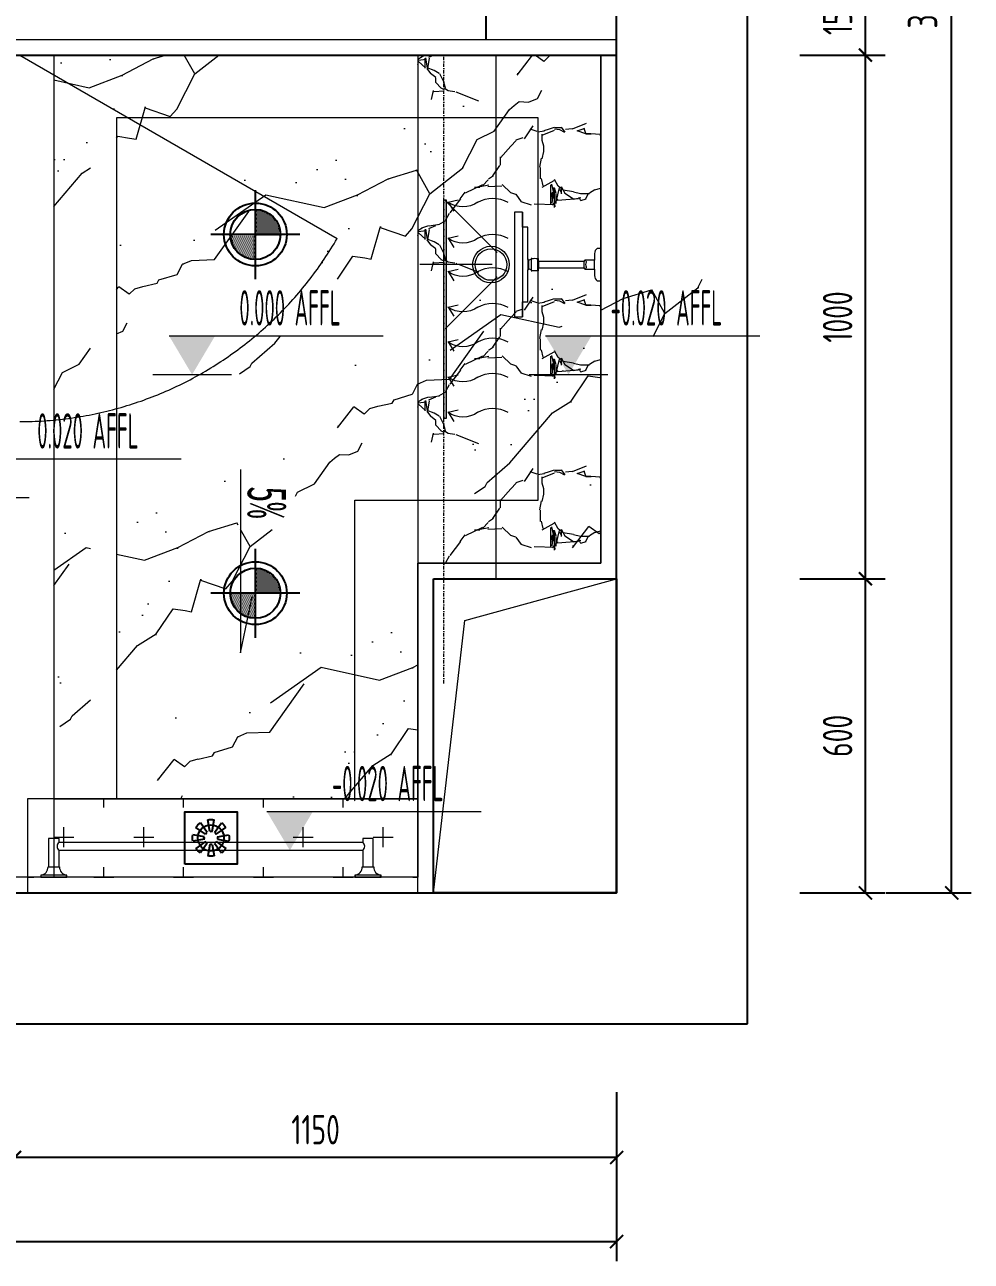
# Model space of a CAD drawing. Header units: millimetres. Extents: x 3162 to 221128, y -144913 to 11496.
# Drawn here: x 20366 to 22174, y -72064 to -69702 of the extents above; entities that cross this region are included whole.
import ezdxf
from ezdxf.enums import TextEntityAlignment as Align

# ---------------------------------------------------------------- set-up
doc = ezdxf.new("R2010")
doc.units = ezdxf.units.MM
doc.header["$LTSCALE"] = 10
doc.linetypes.add('DASHDOT2', pattern=[12.7, 6.35, -3.175, 0, -3.175])
doc.linetypes.add('HIDDEN', pattern=[9.525, 6.35, -3.175])
doc.layers.get('Defpoints').update_dxf_attribs({"color": 250})
for name, color, linetype, lineweight in [('FC-Material【地坪分割线】', 138, 'Continuous', 0), ('FF-Complete【墙体完成线】', 6, 'Continuous', 0), ('FF-FIXT【洁具】', 31, 'Continuous', 0), ('Fine【细线】', 250, 'Continuous', 0), ('RC-dimensions', 44, 'Continuous', 0), ('RC-Lamplight【灯带】', 205, 'DASHDOT2', 0), ('RC-Lamps【天花灯具】', 2, 'Continuous', 0), ('RC-Modelling【天花造型】', 30, 'Continuous', 0)]:
    doc.layers.add(name, color=color, linetype=linetype, lineweight=lineweight)
for name, color, linetype in [('SYMBOL【符号】', 136, 'Continuous'), ('T★★05-天花灯具', 4, 'Continuous'), ('WALL_NEW【新建墙体】', 4, 'Continuous'), ('WALL【墙体】', 7, 'Continuous'), ('图层5', 251, 'Continuous'), ('屋面', 4, 'Continuous')]:
    doc.layers.add(name, color=color, linetype=linetype)
doc.styles.add('尺寸标注', font='ARCHS.SHX', dxfattribs={"width": 0.8})
doc.styles.add('文字', font='')
doc.styles.add('标高', font='ARCHS.SHX', dxfattribs={"width": 0.5})
doc.styles.get('文字').set_extended_font_data('SimSun')
doc.dimstyles.new('海龙1：25', dxfattribs={"dimscale": 25, "dimtxt": 2.25, "dimasz": 1, "dimexe": 1.5, "dimexo": 1, "dimgap": 1, "dimtad": 1, "dimdec": 0, "dimrnd": 5, "dimdsep": 46, "dimtxsty": '尺寸标注', "dimblk": 'ARCHTICK', "dimblk1": 'ARCHTICK', "dimblk2": 'ARCHTICK', "dimcen": 1, "dimclrd": 44, "dimclre": 44, "dimclrt": 2, "dimadec": 0, "dimazin": 0, "dimtfac": 1, "dimtdec": 0, "dimtix": 1, "dimtmove": 2, "dimatfit": 3, "dimldrblk": 'hl_arrow2', "dimfxl": 5, "dimfxlon": 1, "dimarcsym": 0})

# ---------------------------------------------------------------- blocks, each defined once
blk = doc.blocks.new('_ArchTick')
at = {"color": 2, "linetype": 'ByBlock', "const_width": 0.15}
blk.add_lwpolyline([(-0.5, -0.5), (0.5, 0.5)], dxfattribs=at)
blk = doc.blocks.new('*D998')
at = {"layer": 'Defpoints', "color": 0, "transparency": 16777216}
for p in [(15246.2, -71726.6), (21496.2, -71740.9), (21496.2, -72026.6)]:
    blk.add_point(p, dxfattribs=at)
at = {"layer": 'RC-dimensions', "color": 44, "lineweight": -2, "transparency": 16777216}
for p, q in [((15246.2, -71901.6), (15246.2, -72064.1)), ((21496.2, -71901.6), (21496.2, -72064.1)), ((15246.2, -72026.6), (21496.2, -72026.6))]:
    blk.add_line(p, q, dxfattribs=at)
at = {"layer": 'RC-dimensions', "color": 44, "lineweight": -2, "transparency": 16777216, "xscale": 25, "yscale": 25, "zscale": 25, "rotation": 180}
blk.add_blockref('_ArchTick', (15246.2, -72026.6), dxfattribs=at)
at = {"layer": 'RC-dimensions', "color": 44, "lineweight": -2, "transparency": 16777216, "xscale": 25, "yscale": 25, "zscale": 25}
blk.add_blockref('_ArchTick', (21496.2, -72026.6), dxfattribs=at)
at = {"layer": 'RC-dimensions', "color": 2, "transparency": 16777216, "insert": (18371.2, -71972.3), "char_height": 56.25, "attachment_point": 5, "style": '尺寸标注'}
blk.add_mtext('6250', dxfattribs=at)
blk = doc.blocks.new('hl_arrow2')
at = {"color": 2}
blk.add_line((-0.221, 0), (-1, 0), dxfattribs=at)
blk.add_lwpolyline([(-0.221, 0), (-0.861, -0.689), (-0.654, -0.862), (0, 0), (-0.654, 0.862), (-0.861, 0.689)], close=True, dxfattribs=at)
for points in [[(-0.861, 0.689), (-0.654, 0.862), (-0.221, 0), (0, 0)], [(-0.861, -0.689), (-0.654, -0.862), (-0.221, 0), (0, 0)]]:
    blk.add_solid(points, dxfattribs=at)
blk = doc.blocks.new('*D999')
at = {"layer": 'Defpoints', "color": 0, "transparency": 16777216}
for p in [(21671.4, -70760.6), (21971.4, -70760.6), (21671.4, -71360.6)]:
    blk.add_point(p, dxfattribs=at)
at = {"layer": 'RC-dimensions', "color": 44, "lineweight": -2, "transparency": 16777216}
for p, q in [((21846.4, -70760.6), (22008.9, -70760.6)), ((21971.4, -71360.6), (21971.4, -70760.6)), ((21846.4, -71360.6), (22008.9, -71360.6))]:
    blk.add_line(p, q, dxfattribs=at)
at = {"layer": 'RC-dimensions', "color": 44, "lineweight": -2, "transparency": 16777216, "xscale": 25, "yscale": 25, "zscale": 25}
for p, rotation in [((21971.4, -70760.6), 90), ((21971.4, -71360.6), 270)]:
    blk.add_blockref('_ArchTick', p, dxfattribs=dict(at, rotation=rotation))
at = {"layer": 'RC-dimensions', "color": 2, "transparency": 16777216, "insert": (21918.2, -71060.6), "char_height": 56.25, "attachment_point": 5, "rotation": 90, "style": '尺寸标注'}
blk.add_mtext('600', dxfattribs=at)
blk = doc.blocks.new('*D1000')
at = {"layer": 'Defpoints', "color": 0, "transparency": 16777216}
for p in [(21671.4, -69760.5), (21971.4, -69760.5), (21671.4, -70760.6)]:
    blk.add_point(p, dxfattribs=at)
at = {"layer": 'RC-dimensions', "color": 44, "lineweight": -2, "transparency": 16777216}
for p, q in [((21846.4, -69760.5), (22008.9, -69760.5)), ((21971.4, -70760.6), (21971.4, -69760.5)), ((21846.4, -70760.6), (22008.9, -70760.6))]:
    blk.add_line(p, q, dxfattribs=at)
at = {"layer": 'RC-dimensions', "color": 44, "lineweight": -2, "transparency": 16777216, "xscale": 25, "yscale": 25, "zscale": 25}
for p, rotation in [((21971.4, -69760.5), 90), ((21971.4, -70760.6), 270)]:
    blk.add_blockref('_ArchTick', p, dxfattribs=dict(at, rotation=rotation))
at = {"layer": 'RC-dimensions', "color": 2, "transparency": 16777216, "insert": (21918.2, -70260.6), "char_height": 56.25, "attachment_point": 5, "rotation": 90, "style": '尺寸标注'}
blk.add_mtext('1000', dxfattribs=at)
blk = doc.blocks.new('*D1001')
at = {"layer": 'Defpoints', "color": 0, "transparency": 16777216}
for p in [(21846.4, -68010.6), (22136.1, -68010.6), (21846.4, -71360.6)]:
    blk.add_point(p, dxfattribs=at)
at = {"layer": 'RC-dimensions', "color": 44, "lineweight": -2, "transparency": 16777216}
for p, q in [((22011.1, -68010.6), (22173.6, -68010.6)), ((22136.1, -71360.6), (22136.1, -68010.6)), ((22011.1, -71360.6), (22173.6, -71360.6))]:
    blk.add_line(p, q, dxfattribs=at)
at = {"layer": 'RC-dimensions', "color": 44, "lineweight": -2, "transparency": 16777216, "xscale": 25, "yscale": 25, "zscale": 25}
for p, rotation in [((22136.1, -68010.6), 90), ((22136.1, -71360.6), 270)]:
    blk.add_blockref('_ArchTick', p, dxfattribs=dict(at, rotation=rotation))
at = {"layer": 'RC-dimensions', "color": 2, "transparency": 16777216, "insert": (22080.6, -69655.6), "char_height": 56.25, "attachment_point": 5, "rotation": 90, "style": '尺寸标注'}
blk.add_mtext('3350', dxfattribs=at)
blk = doc.blocks.new('花洒平面')
at = {"color": 8}
for p, q in [((0, 207.8), (0, 345.7)), ((-23.2, 198.2), (-122.7, 297.6)), ((23.2, 198.2), (122.7, 297.6)), ((100, 150), (-100, 150)), ((11, 121.4), (-11, 121.4)), ((10, 139.4), (-10, 139.4)), ((9.5, 133.4), (-9.5, 133.4)), ((7.6, 138.4), (-7.5, 138.4)), ((6, 119.4), (-6, 119.4)), ((-6.5, 32), (6.5, 32)), ((-8.5, 12), (8.5, 12))]:
    blk.add_line(p, q, dxfattribs=at)
blk.add_lwpolyline([(11, 131.4, 0.992115), (11, 133.4), (9.5, 133.4, 0.130917), (7.6, 138.4), (9.5, 138.4, 0.413995), (10, 139.4), (71.3, 139.4), (71.3, 150), (100, 150), (100, 165), (-100, 165), (-100, 150), (-71.3, 150), (-71.3, 139.4), (-10, 139.4, 0.413995), (-9.5, 138.4), (-7.5, 138.4, 0.130917), (-9.5, 133.4), (-11, 133.4, 0.992115), (-11, 131.4, 0.003958), (-11, 131.4, 0.080962), (-11, 121.4, 1), (-11, 119.4), (-6, 119.4), (-6, 32), (-6.5, 32, 0.414214), (-8.5, 30), (-8.5, 12), (-21, 12, 0.261972), (-31, 7), (-31, 0), (31, 0), (31, 7, 0.261972), (21, 12), (8.5, 12), (8.5, 30, 0.414214), (6.5, 32), (6, 32), (6, 119.4), (11, 119.4, 1), (11, 121.4, 0.080962), (11, 131.4)], format="xyb")
blk.add_lwpolyline([(8.5, 30, -0.375464), (2.6, 29, 0.238002), (-2.6, 29, -0.375464), (-8.5, 30)], format="xyb", dxfattribs=at)
for radius in [35, 30]:
    blk.add_circle((0, 210), radius, dxfattribs=at)
blk = doc.blocks.new('DOORBLK101')
blk.add_line((-0.5, 0), (0, 0.866))
at = {"color": 8, "linetype": 'HIDDEN', "ltscale": 10}
blk.add_arc((-0.5, 0), 1, 0, 60, dxfattribs=at)
blk = doc.blocks.new('*D1004')
at = {"layer": 'Defpoints', "color": 0, "transparency": 16777216}
for p in [(21671.4, -69610.5), (21971.4, -69610.5), (21671.4, -69760.5)]:
    blk.add_point(p, dxfattribs=at)
at = {"layer": 'RC-dimensions', "color": 44, "lineweight": -2, "transparency": 16777216}
for p, q in [((21846.4, -69610.5), (22008.9, -69610.5)), ((21971.4, -69760.5), (21971.4, -69610.5)), ((21846.4, -69760.5), (22008.9, -69760.5))]:
    blk.add_line(p, q, dxfattribs=at)
at = {"layer": 'RC-dimensions', "color": 44, "lineweight": -2, "transparency": 16777216, "xscale": 25, "yscale": 25, "zscale": 25}
for p, rotation in [((21971.4, -69610.5), 90), ((21971.4, -69760.5), 270)]:
    blk.add_blockref('_ArchTick', p, dxfattribs=dict(at, rotation=rotation))
at = {"layer": 'RC-dimensions', "color": 2, "transparency": 16777216, "insert": (21918.2, -69685.5), "char_height": 56.25, "attachment_point": 5, "rotation": 90, "style": '尺寸标注'}
blk.add_mtext('150', dxfattribs=at)
blk = doc.blocks.new('*D1008')
at = {"layer": 'Defpoints', "color": 0, "transparency": 16777216}
for p in [(20346.2, -71565.9), (21496.2, -71565.9), (20346.2, -71865.9)]:
    blk.add_point(p, dxfattribs=at)
at = {"layer": 'RC-dimensions', "color": 44, "lineweight": -2, "transparency": 16777216}
for p, q in [((20346.2, -71740.9), (20346.2, -71903.4)), ((21496.2, -71740.9), (21496.2, -71903.4)), ((21496.2, -71865.9), (20346.2, -71865.9))]:
    blk.add_line(p, q, dxfattribs=at)
at = {"layer": 'RC-dimensions', "color": 44, "lineweight": -2, "transparency": 16777216, "xscale": 25, "yscale": 25, "zscale": 25, "rotation": 180}
blk.add_blockref('_ArchTick', (20346.2, -71865.9), dxfattribs=at)
at = {"layer": 'RC-dimensions', "color": 44, "lineweight": -2, "transparency": 16777216, "xscale": 25, "yscale": 25, "zscale": 25}
blk.add_blockref('_ArchTick', (21496.2, -71865.9), dxfattribs=at)
at = {"layer": 'RC-dimensions', "color": 2, "transparency": 16777216, "insert": (20921.2, -71812.8), "char_height": 56.25, "attachment_point": 5, "style": '尺寸标注'}
blk.add_mtext('1150', dxfattribs=at)
blk = doc.blocks.new('海龙工具_毛巾架平面')
at = {"linetype": 'ByBlock', "lineweight": 0}
for p, q in [((-323.6, 0.4), (-323.6, 4.4)), ((-275.6, 0.4), (-275.6, 4.4)), ((276.4, 0.4), (276.4, 4.4)), ((324.4, 0.4), (324.4, 4.4))]:
    blk.add_line(p, q, dxfattribs=at)
for points in [[(-289.6, 66.9), (-289.6, 74.4), (-309.6, 74.4), (-309.6, 20.4)], [(310.4, 20.2), (310.4, 74.4), (290.4, 74.4), (290.4, 66.9)], [(290.4, 66.9), (-289.6, 66.9)], [(-289.6, 20.2), (-289.6, 51.9)], [(-289.6, 51.9), (290.4, 51.9)], [(290.4, 51.9), (290.4, 20.4)]]:
    blk.add_lwpolyline(points)
for points in [[(-324.6, 4.4, 0.406293), (-310.6, 20.4), (-288.6, 20.4, 0.411692), (-274.6, 4.4)], [(275.4, 4.4, 0.406293), (289.4, 20.4), (311.4, 20.4, 0.411692), (325.4, 4.4)]]:
    blk.add_lwpolyline(points, format="xyb", dxfattribs=at)
for points in [[(-274.6, 0.4), (-274.6, 4.4), (-324.6, 4.4), (-324.6, 0.4)], [(325.4, 0.4), (325.4, 4.4), (275.4, 4.4), (275.4, 0.4)]]:
    blk.add_lwpolyline(points, close=True, dxfattribs=at)
at = {"color": 250}
for centre, start, end in [((-284.3, 59.4), 125.0015, 234.9985), ((285.2, 59.4), 305.0015, 54.9985)]:
    blk.add_arc(centre, 9.16, start, end, dxfattribs=at)
blk = doc.blocks.new('卫_毛巾架')
blk.add_blockref('海龙工具_毛巾架平面', (0, -0.4))
blk = doc.blocks.new('排气')
at = {"lineweight": 0}
blk.add_hatch(color=256, dxfattribs=at).paths.add_polyline_path([(5.5, 266.1), (0, 266.1), (0, -266.1), (5.5, -266.1)])
for p, q in [((10.1, 250.8), (24.3, 273.1)), ((10.1, 250.8), (35.1, 245.1)), ((10.1, 165.3), (24.3, 187.7)), ((10.1, 165.3), (35.1, 159.7)), ((10.1, 79.9), (24.3, 102.2)), ((10.1, 79.9), (35.1, 74.2)), ((10.1, -4.8), (24.3, 17.5)), ((10.1, -4.8), (35.1, -10.5)), ((10.1, -91.2), (24.3, -68.8)), ((10.1, -91.2), (35.1, -96.8)), ((10.1, -172.1), (24.3, -149.8)), ((10.1, -172.1), (35.1, -177.8)), ((10.1, -260.1), (24.3, -237.8)), ((10.1, -260.1), (35.1, -265.8))]:
    blk.add_line(p, q, dxfattribs=at)
blk.add_lwpolyline([(5.5, 266.1), (0, 266.1), (0, -266.1), (5.5, -266.1)], close=True, dxfattribs=at)
for centre, major_axis, start_param, end_param in [((46.3, 199.4), (44.5, 44.5), 0.170276, 1.40052), ((118.9, 313.4), (51.2, -51.2), 4.972928, 6.022646), ((46.3, 114), (44.5, 44.5), 0.170276, 1.40052), ((118.9, 228), (51.2, -51.2), 4.972928, 6.022646), ((46.3, 28.5), (44.5, 44.5), 0.170276, 1.40052), ((118.9, 142.5), (51.2, -51.2), 4.972928, 6.022646), ((46.3, -56.2), (44.5, 44.5), 0.170276, 1.40052), ((118.9, 57.8), (51.2, -51.2), 4.972928, 6.022646), ((46.3, -142.5), (44.5, 44.5), 0.170276, 1.40052), ((118.9, -28.5), (51.2, -51.2), 4.972928, 6.022646), ((46.3, -223.5), (44.5, 44.5), 0.170276, 1.40052), ((118.9, -109.5), (51.2, -51.2), 4.972928, 6.022646), ((46.3, -311.5), (44.5, 44.5), 0.170276, 1.40052), ((118.9, -197.5), (51.2, -51.2), 4.972928, 6.022646)]:
    blk.add_ellipse(centre, major_axis=major_axis, ratio=1, start_param=start_param, end_param=end_param, dxfattribs=at)
blk = doc.blocks.new('海龙_05068579')
at = {"layer": 'T★★05-天花灯具'}
h = blk.add_hatch(dxfattribs=at)
h.set_pattern_fill('DOTS', color=250, scale=300.055998, style=0)
h.set_pattern_definition([(0, (-1006.7902, 1050.705), (1.905356, 3.810711), [0, -3.810711])])
edge = h.paths.add_edge_path()
edge.add_line((0, 48), (0, 0))
edge.add_line((0, 0), (48, 0))
edge.add_ellipse((0, 0), major_axis=(33.9, 33.9), ratio=1, start_angle=315, end_angle=405)
edge = h.paths.add_edge_path()
edge.add_line((0, 0), (-48, 0))
edge.add_ellipse((0, 0), major_axis=(33.9, 33.9), ratio=1, start_angle=135, end_angle=225)
edge.add_line((0, -48), (0, 0))
at = {"layer": 'T★★05-天花灯具', "color": 8}
for p, q in [((0, -85), (0, 85)), ((85, 0), (-85, 0))]:
    blk.add_line(p, q, dxfattribs=at)
at = {"layer": 'T★★05-天花灯具'}
blk.add_ellipse((0, 0), major_axis=(42.4, 42.4), ratio=1, start_param=5.497787, end_param=11.780972, dxfattribs=at)
at = {"layer": 'T★★05-天花灯具', "color": 8}
blk.add_ellipse((0, 0), major_axis=(33.9, 33.9), ratio=1, start_param=5.497787, end_param=11.780972, dxfattribs=at)
blk = doc.blocks.new('dsfdsdgds')
at = {"layer": '图层5'}
for p, q in [((372347.6, 3771.9), (372329.2, 3784.8)), ((372350.7, 3775), (372337.8, 3793.4)), ((372355.7, 3777.1), (372351.8, 3799.2)), ((372360, 3777.1), (372363.9, 3799.2)), ((372365.1, 3775), (372377.9, 3793.4)), ((372368.2, 3771.9), (372386.5, 3784.8)), ((372345.5, 3766.9), (372323.4, 3770.8)), ((372345.5, 3762.5), (372323.4, 3758.6)), ((372347.6, 3757.5), (372329.2, 3744.6)), ((372368.2, 3757.5), (372386.5, 3744.6)), ((372370.2, 3766.9), (372392.3, 3770.8)), ((372370.2, 3762.5), (372392.3, 3758.6)), ((372350.7, 3754.4), (372337.8, 3736)), ((372355.7, 3752.3), (372351.8, 3730.2)), ((372360, 3752.3), (372363.9, 3730.2)), ((372365.1, 3754.4), (372377.9, 3736))]:
    blk.add_line(p, q, dxfattribs=at)
for radius, start, end in [(35, 125, 145), (35, 80, 100), (35, 35, 55), (35, 170, 190), (12.6, 170, 190), (12.6, 125, 145), (12.6, 215, 235), (12.6, 80, 100), (12.6, 35, 55), (12.6, 305, 325), (12.6, 350, 10), (35, 350, 10), (35, 215, 235), (12.6, 260, 280), (35, 305, 325), (35, 260, 280)]:
    blk.add_arc((372357.9, 3764.7), radius, start, end, dxfattribs=at)
at = {"layer": '屋面'}
blk.add_lwpolyline([(372307.9, 3714.7), (372407.9, 3714.7), (372407.9, 3814.7), (372307.9, 3814.7)], close=True, dxfattribs=at)
blk = doc.blocks.new('hl_ElevationD-A2')
blk.add_hatch(color=150).paths.add_polyline_path([(1.469, 2.475), (0, 0), (-1.469, 2.475)])
at = {"color": 150}
for p, q in [((-1.469, 2.475), (12.173, 2.475)), ((-2.5, 0), (2.5, 0))]:
    blk.add_line(p, q, dxfattribs=at)
blk.add_lwpolyline([(0.998, 2.475), (1.469, 2.475)], dxfattribs=at)
at = {"color": 2, "style": '标高', "width": 0.8, "flags": 8}
blk.add_attdef('HEIGHT', text='', height=2.25, dxfattribs=at).set_placement((6.234, 4.25), align=Align.MIDDLE_CENTER)
blk = doc.blocks.new('hl_Connection-A2')
at = {"color": 130, "linetype": 'Continuous'}
blk.add_lwpolyline([(0, 0), (14.018, 0), (9.738, 0.897)], dxfattribs=at)
at = {"color": 2, "style": '文字', "width": 0.6}
blk.add_text('5%%%', height=3, dxfattribs=at).set_placement((1.285, 0.553))

msp = doc.modelspace()

# ---------------------------------------------------------------- hatches: boundary and pattern name
at = {"layer": 'FC-Material【地坪分割线】'}
h = msp.add_hatch(dxfattribs=at)
h.set_pattern_fill('大理石', color=8, scale=80, angle=333, style=0, pattern_type=2)
h.set_pattern_definition([(14.987, (19676.58, -69749.88), (1241.3514, 215.9785), [16.144, -3374.17]), (41.1986, (19451.3, -69663.38), (1135.501, 1118.3906), [58.16, -4013.025]), (33.9454, (19427.53, -69683.59), (792.284, 444.7898), [24.71, -5164.29]), (63, (19448.03, -69669.8), (449.07, -228.81), [7.2, -748.8]), (44.565, (19665.77, -69760.54), (343.217, 673.6), [15.18, -1578.61]), (144.4692, (19665.77, -69760.536), (-449.0673, 228.8112), [24.27, -5072.116]), (52.2157, (19614.58, -69786.98), (1821.9346, 2465.5925), [51.306, -5335.84]), (35.133, (19381.312, -69409.54), (3512.35322, 2452.75984), [118.095, -24681.828]), (333, (19438.1, -69314.1), (343.22, 673.6), [0, -504]), (37.9831, (19791.323, -69339.665), (1927.785, 1563.18036), [79.454, -8263.23]), (54.4391, (19828.882, -69694.153), (3987.08591, 5604.78592), [112.857, -23587.202]), (55.875, (19611.88, -69506.817), (2165.15134, 3139.19346), [58.048, -12132.085]), (49.7595, (19495.06, -69625.072), (1478.71774, 1791.99157), [125.743, -13077.228]), (333, (19425.2, -69589.1), (343.22, 673.6), [0, -504]), (333, (19428.8, -69599.96), (343.22, 673.6), [0, -504]), (333, (19497.64, -69589.64), (343.22, 673.6), [0, -504]), (333, (19523.6, -69503), (343.22, 673.6), [0, -504]), (32.0362, (19576.29, -69529.088), (792.2841, 444.78976), [41.983, -8774.416]), (333, (19611.2, -69508.04), (343.22, 673.6), [0, -504]), (333, (19541.7, -69503.1), (343.22, 673.6), [0, -504]), (333, (19585.4, -69470.9), (343.22, 673.6), [0, -504]), (333, (19530.7, -69524.75), (343.22, 673.6), [0, -504]), (23.1944, (19767.63, -69703.35), (792.284, 444.7897), [18.745, -3917.62]), (63, (19757.83, -69722.6), (449.07, -228.81), [21.6, -734.4]), (16.6678, (19722.86, -69733.06), (2033.6355, 660.7682), [36.497, -7627.784]), (63, (19719.6, -69739.5), (449.07, -228.81), [7.2, -748.8]), (12.8056, (19692.176, -69745.71), (1241.3514, 215.9785), [28.117, -5876.43]), (333, (19649.2, -69666.85), (343.22, 673.6), [0, -504]), (333, (19769.3, -69702.45), (343.22, 673.6), [0, -504]), (333, (19769.3, -69702.45), (343.22, 673.6), [0, -504]), (2.3578, (19784.86, -69695.966), (1690.4187, -12.8327), [44.06, -4582.047]), (333, (19790.5, -69657.1), (343.22, 673.6), [0, -504]), (119.31, (19791.32, -69339.665), (-554.9178, 1131.2233), [51.92, -5399.674]), (341.1301, (19696.377, -69404.418), (4833.88966, -1614.51117), [50.912, -10640.542]), (20.8624, (19589.334, -69366.038), (2825.9196, 1105.55794), [67.967, -14205.113]), (347.6209, (19477.892, -69341.58), (3037.62054, -699.2663), [114.095, -11865.847]), (333, (19535.84, -69318.46), (343.22, 673.6), [0, -504]), (351.435, (19644.44, -69458.764), (2139.486, -241.644), [22.77, -4758.595]), (349.699, (19666.96, -69462.16), (449.067, -228.811), [12.53, -2618.43]), (74.0937, (19679.285, -69464.395), (1504.3831, 5172.8289), [62.365, -13034.362]), (333, (19636.6, -69406.1), (343.22, 673.6), [0, -504]), (333, (19696.8, -69403), (343.22, 673.6), [0, -504]), (333, (19596.44, -69449.25), (343.22, 673.6), [0, -504]), (333, (19612.2, -69275.6), (343.22, 673.6), [0, -504]), (333, (19575.86, -69293.4), (343.22, 673.6), [0, -504]), (17.1449, (19711.575, -69311.152), (2033.6355, 660.76822), [56.858, -11883.262]), (27.5829, (19652.845, -69341.834), (792.2841, 444.78971), [66.261, -13848.61]), (333, (19712.4, -69311), (343.22, 673.6), [0, -504]), (333, (19630.04, -69311.96), (343.22, 673.6), [0, -504]), (333, (19712.4, -69311), (343.22, 673.6), [0, -504]), (333, (19652.4, -69342.9), (343.22, 673.6), [0, -504]), (48.0686, (19744.55, -69420.88), (1478.7177, 1791.9916), [18.63, -3893.463]), (63, (19757, -69407), (449.07, -228.81), [75.6, -680.4]), (23.1944, (19979.95, -69165.07), (792.284, 444.7897), [18.745, -3917.62]), (333, (19782.6, -69244.4), (343.22, 673.6), [0, -504]), (333, (19793.4, -69258.95), (343.22, 673.6), [0, -504]), (333, (19743, -69215.1), (343.22, 673.6), [0, -504]), (333, (19855.6, -69172.6), (343.22, 673.6), [0, -504]), (26.1301, (19881.73, -69236.237), (792.2841, 444.7897), [36, -7524]), (63, (19853.95, -69290.77), (449.07, -228.81), [61.2, -694.8]), (333, (19854.6, -69289.7), (343.22, 673.6), [0, -504]), (356.1986, (19961.71, -69163.86), (1690.4187, -12.8327), [18.28, -3820.07]), (39.0375, (19952.53, -69171.3), (1135.501, 1118.391), [11.82, -2470.09]), (39.0375, (19943.35, -69178.74), (1135.501, 1118.391), [11.82, -2470.09]), (54.8699, (19914.053, -69220.382), (2165.1514, 3139.19345), [50.912, -10640.542]), (63, (19997.2, -69157.7), (449.07, -228.81), [18, -738]), (333, (19959.3, -69110.1), (343.22, 673.6), [0, -504])])
h.paths.add_polyline_path([(21246.2, -68660.6), (21246.2, -68560.6), (20486.2, -68560.6), (20486.2, -68610.6), (20366.2, -68610.6), (20366.2, -68030.6), (19366.2, -68030.6), (19366.2, -68610.6), (19276.2, -68610.6), (19276.2, -69610.5), (19496.2, -69610.5), (20298.3, -69610.5), (21246.2, -69610.5), (21246.2, -69560.5)])
edge = h.paths.add_edge_path(flags=16)
edge.add_arc((19866.2, -68240.6), 25, 0, 360)
h.paths.add_polyline_path([(20237.7, -69195.7), (20637.1, -69195.7), (20637.1, -69086), (20237.7, -69086)], flags=16)
h.paths.add_polyline_path([(19816.4, -69601.7), (20180.6, -69601.7), (20180.6, -69492), (19816.4, -69492)], flags=16)
h.paths.add_polyline_path([(20271.2, -69760.5), (19396.2, -69760.5), (19396.2, -71330.6), (20271.2, -71330.6)])
edge = h.paths.add_edge_path(flags=16)
edge.add_arc((19871.2, -70930.6), 55, -180, 0, ccw=False)
edge.add_arc((19871.2, -70930.6), 55, 0, 180, ccw=False)
h.paths.add_polyline_path([(19821.3, -70298.1), (20185.5, -70298.1), (20185.5, -70188.4), (19821.3, -70188.4)], flags=16)
h.paths.add_polyline_path([(21346.2, -69880.5), (20491.2, -69880.5), (20491.2, -71180.6), (20996.2, -71180.6), (20996.2, -70610.6), (21346.2, -70610.6)])
h.paths.add_polyline_path([(20304.2, -70533), (20668.4, -70533), (20668.4, -70423.3), (20304.2, -70423.3)], flags=17)
h.paths.add_polyline_path([(20690.2, -70298.1), (21054.4, -70298.1), (21054.4, -70188.4), (20690.2, -70188.4)], flags=16)
h.paths.add_polyline_path([(20773.4, -70565.7), (20773.4, -70666.2), (20882.7, -70666.2), (20882.7, -70565.7)], flags=16)
h.paths.add_polyline_path([(20860, -71206.5), (21258, -71206.5), (21258, -71096.8), (20860, -71096.8)], flags=17)
h.paths.add_polyline_path([(21466.2, -69760.5), (20421.2, -69760.5), (20421.2, -70531.4), (20541.2, -70531.4), (20541.2, -69880.5), (21346.2, -69880.5), (21346.2, -70370.7), (21466.2, -70370.7)])
h.paths.add_polyline_path([(20304.2, -70533), (20668.4, -70533), (20668.4, -70423.3), (20304.2, -70423.3)], flags=17)
h.paths.add_polyline_path([(21392.2, -70298.1), (21790.2, -70298.1), (21790.2, -70188.4), (21392.2, -70188.4)])
h.paths.add_polyline_path([(20541.2, -70531.4), (20421.2, -70531.4), (20421.2, -71180.6), (20541.2, -71180.6)])
h.paths.add_polyline_path([(21466.2, -70370.7), (21346.2, -70370.7), (21346.2, -70610.6), (20996.2, -70610.6), (20996.2, -71180.6), (21116.2, -71180.6), (21116.2, -70730.6), (21466.2, -70730.6)])
h.paths.add_polyline_path([(20860, -71206.5), (21258, -71206.5), (21258, -71096.8), (20860, -71096.8)], flags=17)
h = msp.add_hatch(dxfattribs=at)
h.set_pattern_fill('CROSS', color=8, scale=12, style=0)
h.set_pattern_definition([(0, (20345.14, -71330.575), (76.2, 76.2), [38.1, -114.3]), (90, (20364.19, -71349.625), (-76.2, 76.2), [38.1, -114.3])])
h.paths.add_polyline_path([(20371.2, -71180.6), (20371.2, -71330.6), (21116.2, -71330.6), (21116.2, -71181.3), (21114.4, -71181.3), (21040.3, -71181.3)])
h.paths.add_polyline_path([(20771.2, -71305.6), (20671.2, -71305.6), (20671.2, -71205.6), (20771.2, -71205.6)], flags=16)
at = {"layer": 'FF-FIXT【洁具】'}
h = msp.add_hatch(dxfattribs=at)
h.set_pattern_fill('AA大理石深SC800', color=8, scale=700, style=0, pattern_type=2)
h.set_pattern_definition([(177.769103, (2591073.56, -1772636.59), (-700.00002183, -2.69e-05), [40.03034, -8366.3405]), (28.1136392, (2591053.56, -1772599.19), (700.0000028, 327.23196765), [26.45461, -5529.00824]), (76.6298055, (2591053.56, -1772546.21), (-1.05e-05, 327.2319275), [14.41496, -3012.71901]), (106.992819, (2591056.89, -1772522.84), (6.7e-06, 327.2319222), [11.40566, -2383.78875]), (21.8355897, (2591053.56, -1772499.464), (699.99999517, 327.2319006), [25.13679, -5253.58526]), (17.3096175, (2591056.89, -1772493.23), (700.0000145, 327.231969), [10.47438, -2189.14444]), (162.690382, (2591033.56, -1772635.03), (-700.0000325, 327.231908), [20.94876, -2178.67006]), (125.490837, (2591013.56, -1772628.8), (-4.3e-05, 327.231901), [17.22434, -1188.48149]), (162.690382, (2591003.56, -1772614.77), (-700.0000325, 327.231908), [10.47438, -2189.14444]), (136.925518, (2590993.56, -1772611.66), (-2e-05, 327.23191), [22.8165, -935.47517]), (3.3442344, (2590950.226, -1772597.633), (700.000013, 4.667e-05), [26.71214, -5582.84048]), (10.5914065, (2590933.56, -1772600.75), (1400.000031, 327.2319727), [16.95554, -3543.70772]), (0, (2590923.56, -1772600.75), (700, 327.23194), [10, -689.99994]), (103.370194, (2591053.56, -1772599.19), (-5.48e-05, 327.2319113), [14.41489, -3012.71901]), (90, (2591050.2, -1772585.2), (700, -4e-14), [10.90773, -316.32419]), (90, (2591050.2, -1772574.26), (700, -4e-14), [10.90773, -316.32419]), (78.995121, (2591050.226, -1772563.35), (-2.72e-05, 327.2319559), [17.46185, -3649.52189]), (90, (2591053.56, -1772511.9), (700, -4e-14), [12.46598, -314.76592]), (6.6658365, (2591043.56, -1772494.79), (699.9999705, 1.27e-05), [13.42411, -2805.63262]), (160.679045, (2591043.56, -1772494.79), (-699.9999937, 327.231933), [14.12908, -2952.97835]), (47.485996, (2590760.226, -1772700.48), (700.0000005, 654.4639248), [14.79793, -3092.76646]), (6.1571803, (2590770.226, -1772689.57), (2800.00001973, 327.23192843), [43.58473, -9109.2134]), (31.9352432, (2590813.56, -1772684.895), (699.9999716, 327.2319319), [11.78345, -2462.74511]), (19.3209546, (2590823.56, -1772678.66), (699.999996, 327.2319281), [14.12908, -2952.97835]), (8.8568723, (2590836.89, -1772673.99), (699.9999635, 5.46e-05), [20.24134, -2105.10111]), (30.29957, (2590856.89, -1772670.87), (700.0000166, 327.2319738), [15.44284, -3227.55244]), (61.8626245, (2590870.23, -1772663.08), (-3.7e-05, 327.231936), [14.13664, -1470.21231]), (52.9473395, (2590876.893, -1772650.614), (700.00000455, 981.6958246), [33.192334, -6937.19747]), (51.263996, (2590896.89, -1772624.12), (699.999997, 981.6958529), [15.98128, -3340.08304]), (25.054876, (2590906.9, -1772611.66), (700, -3e-06), [36.79571, -735.91427]), (47.485996, (2590940.226, -1772596.075), (700.0000005, 654.4639248), [14.79793, -3092.76646]), (31.9352432, (2590950.23, -1772585.17), (699.9999716, 327.2319319), [11.78345, -2462.74511]), (56.6470201, (2590960.226, -1772578.934), (700.0000012, 981.6958188), [24.25143, -5068.55181]), (90, (2590973.56, -1772558.7), (700, -4e-14), [15.582476, -311.64945]), (47.485996, (2590973.56, -1772543.094), (700.0000005, 654.4639248), [29.59586, -3077.96853]), (47.485996, (2590993.56, -1772521.28), (700.0000005, 654.4639248), [14.79793, -3092.76646]), (19.3209546, (2591003.56, -1772510.37), (699.999996, 327.2319281), [14.12908, -2952.97835]), (56.2378233, (2591016.893, -1772505.697), (699.99996254, 981.69585345), [29.98968, -6267.84088]), (25.054876, (2590836.9, -1772680.22), (700, -3e-06), [14.71827, -757.99171]), (80.6556929, (2590833.56, -1772700.48), (2.62e-05, 327.2319152), [20.52967, -4290.69354]), (160.679045, (2590846.89, -1772705.15), (-699.9999937, 327.231933), [14.12908, -2952.97835]), (148.064756, (2590856.89, -1772711.385), (-699.999967, 327.2319416), [11.78345, -2462.74511]), (115.424913, (2590863.56, -1772725.41), (-700.000029, 1636.1597197), [15.52817, -3245.38277]), (103.370194, (2590866.89, -1772739.43), (-5.48e-05, 327.2319113), [14.41489, -3012.71901]), (144.961427, (2590873.56, -1772744.11), (-700.0000265, 654.4638884), [8.14233, -1701.74844]), (173.334163, (2590886.89, -1772745.67), (-699.9999705, 1.88e-05), [13.42411, -2805.63262]), (158.418473, (2590930.226, -1772762.807), (-4199.99999472, 1636.15974199), [46.60026, -9739.4493]), (78.995121, (2590843.56, -1772761.25), (-2.72e-05, 327.2319559), [17.46185, -3649.52189]), (4.4550498, (2590846.89, -1772744.11), (700.0000104, 4.37e-05), [20.0606, -4192.66778]), (154.945124, (2590866.9, -1772742.55), (-700, -9e-07), [7.35917, -765.35081]), (132.514004, (2590860.226, -1772739.43), (-699.9999993, 654.463926), [14.79793, -3092.76646]), (90, (2590850.2, -1772728.5), (700, -4e-14), [9.34949, -317.88246]), (142.076999, (2590850.23, -1772719.18), (-700.0000235, 654.463844), [12.67686, -2649.46857]), (125.490837, (2590840.23, -1772711.39), (-4.3e-05, 327.231901), [11.48294, -1194.22296]), (99.344307, (2590833.56, -1772702.036), (-2.57e-05, 327.2319152), [20.5296, -4290.69354]), (90, (2590830.2, -1772700.5), (700, -4e-14), [18.69897, -308.53291]), (136.925518, (2590830.23, -1772700.48), (-2e-05, 327.23191), [18.2532, -940.03847]), (70.3775316, (2590813.56, -1772697.36), (1.97e-05, 327.231914), [9.92593, -2074.51804]), (175.54495, (2590813.56, -1772697.36), (-700.0000158, -2.36e-05), [40.1212, -4172.60718]), (148.064756, (2591410.23, -1772773.715), (-699.999967, 327.2319416), [23.56697, -2450.96166]), (35.0385725, (2591370.23, -1772769.04), (700.000032, 654.463882), [8.14233, -1701.74844]), (6.6658365, (2591386.89, -1772769.04), (699.9999705, 1.27e-05), [13.42411, -2805.63262]), (162.690382, (2591376.89, -1772776.83), (-700.0000325, 327.231908), [10.47438, -2189.14444]), (64.5750864, (2591363.56, -1772804.88), (699.9999829, 1636.1597424), [31.05627, -3229.8546]), (0, (2591370.23, -1772769.04), (700, 327.23194), [16.666664, -683.33328]), (118.137375, (2591413.56, -1772779.95), (-2.2e-05, 327.231903), [7.06832, -1477.28063]), (157.435521, (2591443.56, -1772792.414), (-699.9999875, 327.23189523), [32.48693, -6789.76837]), (136.925518, (2591450.23, -1772798.65), (-2e-05, 327.23191), [9.1266, -949.16507]), (154.945124, (2591460.23, -1772803.32), (-700, -9e-07), [11.03872, -761.67126]), (49.4476465, (2591393.56, -1772775.27), (700.0000126, 981.6957893), [10.25416, -2143.11958]), (51.263996, (2591170.226, -1772507.255), (699.999997, 981.6958529), [15.98128, -3340.08304]), (136.925518, (2591170.23, -1772507.25), (-2e-05, 327.23191), [9.1266, -949.16507]), (176.655765, (2591163.56, -1772501.02), (-700.00001707, -1.59e-05), [26.71214, -5582.84048]), (106.992819, (2591136.89, -1772499.46), (6.7e-06, 327.2319222), [11.40566, -2383.78875]), (19.3209546, (2591120.226, -1772493.23), (699.999996, 327.2319281), [14.12908, -2952.97835]), (159.49524, (2591136.89, -1772499.464), (-700.0000066, 327.2319549), [17.79407, -3718.95475]), (180, (2591146.9, -1772499.46), (-700, 327.23194), [10, -689.99994]), (22.2465213, (2591110.226, -1772488.556), (700.0000198, 327.23192524), [28.8113, -6021.55701]), (6.6658365, (2591096.89, -1772490.11), (699.9999705, 1.27e-05), [13.42411, -2805.63262]), (52.1215557, (2591266.893, -1772751.9), (700.0000225, 981.6958277), [21.71596, -4538.63158]), (78.995121, (2591280.226, -1772734.76), (-2.72e-05, 327.2319559), [17.46185, -3649.52189]), (162.690382, (2591283.56, -1772717.62), (-700.0000325, 327.231908), [10.47438, -2189.14444]), (164.332014, (2591273.56, -1772714.5), (-1399.9999669, 327.2319563), [17.30988, -3617.75911]), (104.970339, (2591256.89, -1772709.83), (-3.98e-05, 327.2319457), [12.90394, -2696.92402]), (109.622468, (2591253.56, -1772697.36), (-1.74e-05, 327.231914), [9.92593, -2074.51804]), (90, (2591250.2, -1772688), (700, -4e-14), [12.46598, -314.76592]), (25.054876, (2591250.23, -1772691.13), (700, -3e-06), [14.71827, -757.99171]), (166.844039, (2591270.23, -1772695.8), (-699.999993, 327.2319035), [20.53905, -1417.1955]), (0, (2591260.23, -1772695.8), (700, 327.23194), [10, -689.99994]), (15.667986, (2591243.56, -1772700.48), (1399.9999669, 327.2319563), [17.30988, -3617.75911]), (180, (2591260.23, -1772700.48), (-700, 327.23194), [16.666664, -683.33328]), (180, (2591273.56, -1772700.48), (-700, 327.23194), [13.333334, -686.66661]), (61.8626245, (2591270.23, -1772706.71), (-3.7e-05, 327.231936), [7.06832, -1477.28063]), (162.690382, (2591280.23, -1772709.83), (-700.0000325, 327.231908), [10.47438, -2189.14444]), (173.334163, (2591293.56, -1772711.385), (-699.9999705, 1.88e-05), [13.42411, -2805.63262]), (171.143127, (2591303.56, -1772712.94), (-699.9999743, -6e-06), [10.12067, -2115.22178]), (13.15596, (2591113.56, -1772624.12), (699.999983, 327.2319595), [13.6927, -1424.04185]), (146.796701, (2591113.56, -1772624.123), (-1400.0000003, 981.6958516), [19.91878, -4163.01753]), (118.137375, (2591096.9, -1772613.22), (-2.2e-05, 327.231903), [14.13664, -1470.21231]), (90, (2591090.2, -1772613.2), (700, -4e-14), [12.46598, -314.76592]), (113.162745, (2591090.23, -1772613.22), (-3.44e-05, 327.2319177), [8.47434, -1771.13755]), (75.873987, (2591080.226, -1772631.915), (699.99999423, 2945.08749146), [27.31624, -5709.08807]), (90, (2591080.2, -1772631.9), (700, -4e-14), [18.69897, -308.53291]), (106.992819, (2591080.23, -1772613.22), (6.7e-06, 327.2319222), [11.40566, -2383.78875]), (90, (2591076.9, -1772639.7), (700, -4e-14), [37.397934, -289.83395]), (95.3136086, (2591076.893, -1772639.706), (-1.335e-05, 327.2319124), [35.99435, -7522.8223]), (83.5762835, (2591070.226, -1772633.473), (3.255e-05, 327.23196893), [29.79375, -6226.89452]), (90, (2591070.2, -1772633.5), (700, -4e-14), [9.34949, -317.88246]), (76.6298055, (2591070.226, -1772624.12), (-1.05e-05, 327.2319275), [14.41496, -3012.71901]), (103.370194, (2591073.56, -1772610.1), (-5.48e-05, 327.2319113), [14.41489, -3012.71901]), (90, (2591070.2, -1772622.6), (700, -4e-14), [26.490205, -300.7417]), (133.553349, (2591373.56, -1772758.13), (-700.0000129, 654.4639115), [19.35087, -4044.33463]), (169.408593, (2591390.226, -1772761.25), (-1400.000041, 327.2319161), [16.95554, -3543.70772]), (6.6658365, (2591363.56, -1772765.92), (699.9999705, 1.27e-05), [13.42411, -2805.63262]), (66.837255, (2591363.56, -1772765.92), (-2.94e-05, 327.231945), [8.47434, -1771.13755]), (148.064756, (2591366.89, -1772745.67), (-699.999967, 327.2319416), [35.35042, -2439.17821]), (164.332014, (2591336.89, -1772726.97), (-1399.9999669, 327.2319563), [17.30988, -3617.75911]), (122.690182, (2591320.226, -1772722.29), (-699.9999866, 981.6958593), [18.51521, -3869.68155]), (160.679045, (2591310.226, -1772706.71), (-699.9999937, 327.231933), [14.12908, -2952.97835]), (169.408593, (2591296.89, -1772702.036), (-1400.000041, 327.2319161), [16.95554, -3543.70772]), (133.553349, (2591280.226, -1772698.92), (-700.0000129, 654.4639115), [19.35087, -4044.33463]), (130.552353, (2591266.89, -1772684.9), (-700.000004, 981.6957954), [20.50832, -2132.86542]), (102.074477, (2591253.56, -1772669.31), (-2.5e-05, 327.2319044), [15.93501, -3330.41737]), (169.408593, (2591250.226, -1772653.73), (-1400.000041, 327.2319161), [33.91108, -3526.75218]), (139.920946, (2591216.893, -1772647.497), (-700.0000024, 654.46388085), [21.78204, -4552.44356]), (154.945124, (2591200.23, -1772633.47), (-700, -9e-07), [11.03872, -761.67126]), (90, (2591190.2, -1772628.8), (700, -4e-14), [29.606696, -297.62523]), (0, (2591176.9, -1772599.2), (700, 327.23194), [13.333334, -686.66661]), (14.9560981, (2591153.56, -1772605.424), (1399.9999853, 327.2319453), [24.15147, -5047.66192]), (31.9352432, (2591143.56, -1772611.66), (699.9999716, 327.2319319), [11.78345, -2462.74511]), (61.8626245, (2591136.9, -1772624.12), (-3.7e-05, 327.231936), [14.13664, -1470.21231]), (17.3096175, (2591126.89, -1772627.24), (700.0000145, 327.231969), [10.47438, -2189.14444]), (118.137375, (2591126.9, -1772627.24), (-2.2e-05, 327.231903), [7.06832, -1477.28063]), (4.4550498, (2591083.56, -1772624.123), (700.0000104, 4.37e-05), [40.1212, -4172.60718]), (51.263996, (2591073.56, -1772636.59), (699.999997, 981.6958529), [15.98128, -3340.08304]), (0, (2591126.9, -1772613.2), (700, 327.23194), [16.666664, -683.33328]), (166.844039, (2591126.9, -1772613.22), (-699.999993, 327.2319035), [13.6927, -1424.04185]), (171.143127, (2591113.56, -1772610.1), (-699.9999743, -6e-06), [20.24134, -2105.10111]), (142.076999, (2591093.56, -1772606.98), (-700.0000235, 654.463844), [12.67686, -2649.46857]), (118.137375, (2591083.56, -1772599.19), (-2.2e-05, 327.231903), [14.13664, -1470.21231]), (90, (2591056.9, -1772532.2), (700, -4e-14), [9.34949, -317.88246]), (171.143127, (2591086.89, -1772491.67), (-699.9999743, -6e-06), [10.12067, -2115.22178]), (154.945124, (2591096.9, -1772496.35), (-700, -9e-07), [11.03872, -761.67126]), (125.490837, (2591096.9, -1772496.35), (-4.3e-05, 327.231901), [11.48294, -1194.22296]), (0, (2591076.9, -1772487), (700, 327.23194), [13.333334, -686.66661]), (17.3096175, (2591066.89, -1772490.11), (700.0000145, 327.231969), [10.47438, -2189.14444])])
h.paths.add_polyline_path([(21466.2, -69760.5), (21116.2, -69760.5), (21116.2, -70730.6), (21466.2, -70730.6)])
edge = h.paths.add_edge_path(flags=16)
edge.add_arc((21403.4, -70165.5), 4.53, -51.0988, 31.2186, ccw=False)
edge.add_line((21406.2, -70169.1), (21424.2, -70169.1))
edge.add_line((21424.2, -70169.1), (21424.2, -70152.1))
edge.add_line((21424.2, -70152.1), (21406.2, -70152.1))
edge.add_arc((21407.7, -70154), 2.45, 127.7725, 286.4761)
edge.add_arc((21412.4, -70160.6), 5.83, 133.81, 206.7749)
edge = h.paths.add_edge_path(flags=16)
edge.add_arc((21226.2, -70160.6), 30, 0, 360)
edge = h.paths.add_edge_path(flags=16)
edge.add_arc((21226.2, -70160.6), 35, 0, 360)

# ---------------------------------------------------------------- linework, layer by layer
at = {"layer": 'FC-Material【地坪分割线】'}
for points in [[(20271.2, -69760.5), (20421.2, -69760.5), (20421.2, -71330.6), (20271.2, -71330.6)], [(20541.2, -69880.5), (20541.2, -71180.6), (20996.2, -71180.6), (20996.2, -70610.6), (21346.2, -70610.6), (21346.2, -69880.5)], [(20371.2, -71360.6), (21116.2, -71360.6), (21116.2, -71180.6), (20371.2, -71180.6)]]:
    msp.add_lwpolyline(points, close=True, dxfattribs=at)
msp.add_lwpolyline([(20421.2, -69760.5), (20421.2, -71180.6), (21116.2, -71180.6), (21116.2, -70730.6), (21466.2, -70730.6), (21466.2, -69760.5), (20371.2, -69760.5)], dxfattribs=at)
at = {"layer": 'FF-Complete【墙体完成线】'}
msp.add_lwpolyline([(19366.2, -71360.6), (19366.2, -69730.5), (21496.2, -69730.5), (21496.2, -70760.6), (21146.2, -70760.6), (21146.2, -71360.6), (19366.2, -71360.6)], dxfattribs=at)
msp.add_lwpolyline([(21466.2, -69760.5), (21466.2, -70730.6), (21116.2, -70730.6), (21116.2, -71330.6), (19396.2, -71330.6), (19396.2, -69760.5)], close=True, dxfattribs=at)
at = {"layer": 'FF-FIXT【洁具】'}
msp.add_lwpolyline([(21116.2, -70730.6), (21466.2, -70730.6), (21466.2, -69760.5), (21116.2, -69760.5)], close=True, dxfattribs=at)
at = {"layer": 'Fine【细线】', "color": 250}
msp.add_lwpolyline([(21146.2, -71360.6), (21206.2, -70840.6), (21496.2, -70760.6)], dxfattribs=at)
at = {"layer": 'RC-Lamplight【灯带】', "ltscale": 0.1}
msp.add_line((21166.2, -70960.6), (21166.2, -69760.5), dxfattribs=at)
at = {"layer": 'RC-Modelling【天花造型】'}
msp.add_line((21266.2, -70760.6), (21266.2, -69760.5), dxfattribs=at)
msp.add_lwpolyline([(19396.2, -69760.5), (21496.2, -69760.5), (21496.2, -70760.6), (21146.2, -70760.6), (21146.2, -71360.6), (19396.2, -71360.6), (19396.2, -69760.5)], dxfattribs=at)
for points in [[(21266.2, -69760.5), (21496.2, -69760.5), (21496.2, -70760.6), (21266.2, -70760.6)], [(21266.2, -69760.5), (21466.2, -69760.5), (21466.2, -70730.6), (21266.2, -70730.6)]]:
    msp.add_lwpolyline(points, close=True, dxfattribs=at)
at = {"layer": 'SYMBOL【符号】'}
msp.add_circle((20721.2, -71255.6), 25, dxfattribs=at)
at = {"layer": 'WALL_NEW【新建墙体】'}
for p, q in [((21496.2, -69760.5), (21496.2, -68010.6)), ((20298.3, -69760.5), (21496.2, -69760.5))]:
    msp.add_line(p, q, dxfattribs=at)
msp.add_lwpolyline([(21496.2, -69560.5), (21246.2, -69560.5), (21246.2, -69730.5)], dxfattribs=at)
at = {"layer": 'WALL【墙体】'}
for p, q in [((21496.2, -71360.6), (21496.2, -69610.5)), ((21746.2, -71610.6), (21746.2, -69610.5)), ((15246.2, -71360.6), (21496.2, -71360.6)), ((14996.2, -71610.6), (21746.2, -71610.6))]:
    msp.add_line(p, q, dxfattribs=at)
msp.add_lwpolyline([(21146.2, -70760.6), (21496.2, -70760.6), (21496.2, -71360.6), (21146.2, -71360.6)], close=True, dxfattribs=at)

# ---------------------------------------------------------------- block references
at = {"layer": 'FC-Material【地坪分割线】'}
ref = msp.add_blockref('hl_ElevationD-A2', (20685.3, -70370.7), dxfattribs=dict(at, xscale=30, yscale=30, zscale=30))
ref.add_attrib('HEIGHT', '0.000 AFFL', dxfattribs={"layer": '0', "color": 2, "height": 67.5, "style": '标高', "width": 0.5}).set_placement((20872.3, -70243.2), align=Align.MIDDLE_CENTER)
ref = msp.add_blockref('hl_ElevationD-A2', (21404.2, -70370.7), dxfattribs=dict(at, xscale=30, yscale=30, zscale=30))
ref.add_attrib('HEIGHT', '-0.020 AFFL', dxfattribs={"layer": '0', "color": 2, "height": 67.5, "style": '标高', "width": 0.5}).set_placement((21591.2, -70243.2), align=Align.MIDDLE_CENTER)
ref = msp.add_blockref('hl_ElevationD-A2', (20299.2, -70605.7), dxfattribs=dict(at, xscale=30, yscale=30, zscale=30))
ref.add_attrib('HEIGHT', '0.020 AFFL', dxfattribs={"layer": '0', "color": 2, "height": 67.5, "style": '标高', "width": 0.5}).set_placement((20486.3, -70478.2), align=Align.MIDDLE_CENTER)
at = {"layer": 'FC-Material【地坪分割线】', "xscale": 25, "yscale": 25, "zscale": 25, "rotation": 270}
msp.add_blockref('hl_Connection-A2', (20777.8, -70551.8), dxfattribs=at)
at = {"layer": 'FC-Material【地坪分割线】'}
ref = msp.add_blockref('hl_ElevationD-A2', (20872, -71279.2), dxfattribs=dict(at, xscale=30, yscale=30, zscale=30))
ref.add_attrib('HEIGHT', '-0.020 AFFL', dxfattribs={"layer": '0', "color": 2, "height": 67.5, "style": '标高', "width": 0.5}).set_placement((21059, -71151.7), align=Align.MIDDLE_CENTER)
at = {"layer": 'FC-Material【地坪分割线】', "extrusion": (0, 0, -1), "zscale": -1, "rotation": 90.00000000000004}
msp.add_blockref('dsfdsdgds', (-16956.5, -443613.4), dxfattribs=at)
at = {"layer": 'FF-FIXT【洁具】', "xscale": 700, "yscale": 700, "zscale": 700, "rotation": 269.9999999999997}
msp.add_blockref('DOORBLK101', (20356.2, -70110.5), dxfattribs=at)
at = {"layer": 'FF-FIXT【洁具】', "rotation": 90}
msp.add_blockref('花洒平面', (21466.2, -70160.6), dxfattribs=at)
at = {"layer": 'FF-FIXT【洁具】'}
msp.add_blockref('卫_毛巾架', (20720.8, -71330.6), dxfattribs=at)
at = {"layer": 'RC-Lamps【天花灯具】'}
for p in [(20806.2, -70103.1), (20806.2, -70788.2)]:
    msp.add_blockref('海龙_05068579', p, dxfattribs=at)
at = {"layer": 'RC-Lamps【天花灯具】', "xscale": -0.785586852612386, "yscale": 0.785586852612386, "zscale": 0.785586852612386, "rotation": 180}
msp.add_blockref('排气', (21166.2, -70245.6), dxfattribs=at)

# ---------------------------------------------------------------- dimensions: what is measured, and where the dimension line sits
at = {"layer": 'RC-dimensions'}
dim = msp.add_linear_dim(base=(22136.1, -68010.6), p1=(21846.4, -71360.6), p2=(21846.4, -68010.6), angle=270, dimstyle='海龙1：25', dxfattribs=at)
dim.commit()
dim.dimension.update_dxf_attribs({"geometry": '*D1001', "text_midpoint": (22080.6, -69655.6), "dimtype": 160})
for base, p1, p2, picture, middle in [((21971.4, -69610.5), (21671.4, -69760.5), (21671.4, -69610.5), '*D1004', (21918.2, -69685.5)), ((21971.4, -69760.5), (21671.4, -70760.6), (21671.4, -69760.5), '*D1000', (21918.2, -70260.6)), ((21971.4, -70760.6), (21671.4, -71360.6), (21671.4, -70760.6), '*D999', (21918.2, -71060.6))]:
    dim = msp.add_linear_dim(base=base, p1=p1, p2=p2, angle=270, dimstyle='海龙1：25', dxfattribs=at)
    dim.commit()
    dim.dimension.update_dxf_attribs({"geometry": picture, "text_midpoint": middle})
for base, p1, p2, picture, middle in [((20346.2, -71865.9), (21496.2, -71565.9), (20346.2, -71565.9), '*D1008', (20921.2, -71812.8)), ((21496.2, -72026.6), (15246.2, -71726.6), (21496.2, -71740.9), '*D998', (18371.2, -71972.3))]:
    dim = msp.add_linear_dim(base=base, p1=p1, p2=p2, dimstyle='海龙1：25', dxfattribs=at)
    dim.commit()
    dim.dimension.update_dxf_attribs({"geometry": picture, "text_midpoint": middle})

doc.saveas('drawing.dxf')
